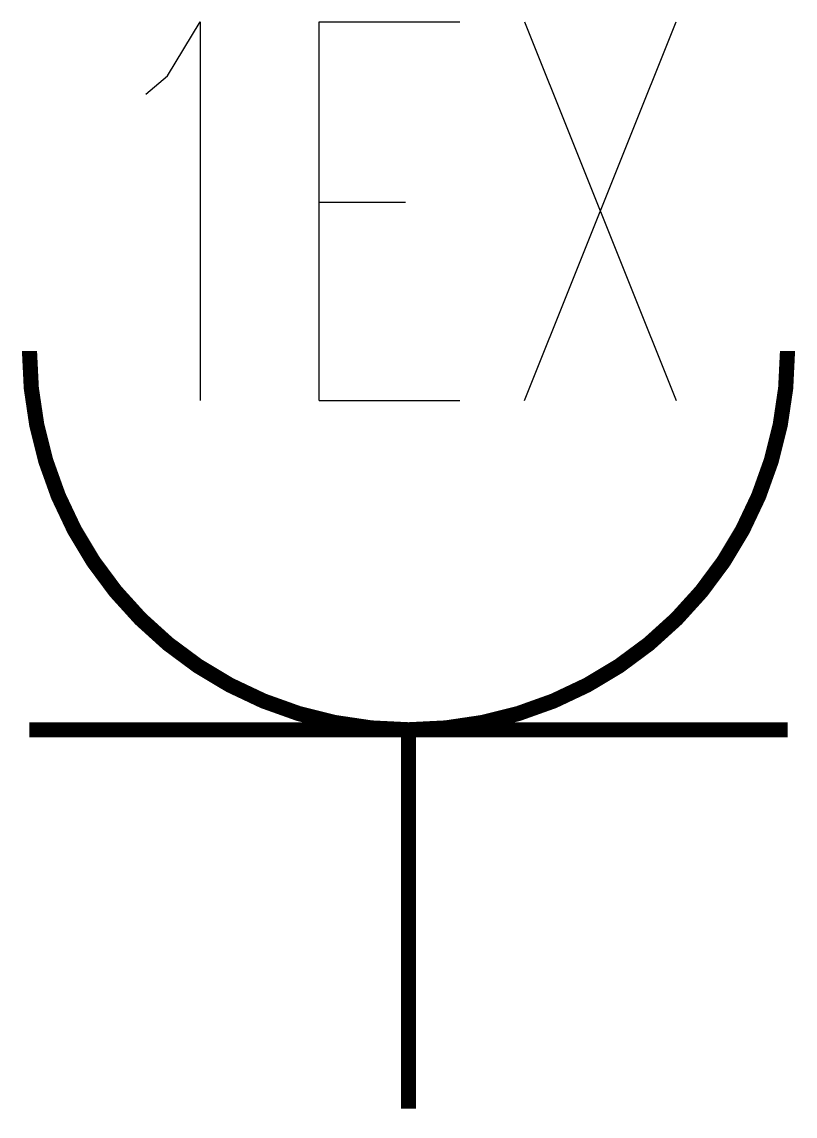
# Model space of a CAD drawing. Extents: x -255 to 255, y -5 to 717.
import ezdxf

# ---------------------------------------------------------------- set-up
doc = ezdxf.new("R2010")
doc.units = 0
doc.header["$LTSCALE"] = 1000
doc.layers.add('TJ(电气专业D)', color=142, linetype='CONTINUOUS')

# ---------------------------------------------------------------- blocks, each defined once
blk = doc.blocks.new('HC002820006335')
at = {"layer": 'TJ(电气专业D)'}
for p, q in [((-1.5893, 6.8155), (-1.3751, 7.1726)), ((-1.3751, 7.1726), (-1.3751, 4.6728)), ((-0.59, 4.6728), (-0.59, 7.1726)), ((-0.59, 7.1726), (0.3377, 7.1726)), ((0.7659, 4.6728), (1.765, 7.1726)), ((0.7659, 7.1726), (1.765, 4.6728)), ((-1.732, 6.6965), (-1.5893, 6.8155)), ((-0.59, 5.9822), (-0.0192, 5.9822)), ((-0.59, 4.6728), (0.3377, 4.6728)), ((2.5, 2.5), (-2.5, 2.5)), ((0, 2.5), (0, 0))]:
    blk.add_line(p, q, dxfattribs=at)
at = {"layer": 'TJ(电气专业D)', "const_width": 0.1}
blk.add_lwpolyline([(-2.5, 5, 0.198912), (-1.7678, 3.2322, 0.198912), (0, 2.5, 0.198912), (1.7678, 3.2322, 0.198912), (2.5, 5)], format="xyb", dxfattribs=at)
for points in [[(2.5, 2.5), (-2.5, 2.5)], [(0, 2.5), (0, 0)]]:
    blk.add_lwpolyline(points, dxfattribs=at)
at = {"layer": 'TJ(电气专业D)'}
for start, end in [(180, 225), (315, 0), (225, 270), (270, 315)]:
    blk.add_arc((0, 5), 2.5, start, end, dxfattribs=at)

msp = doc.modelspace()

# ---------------------------------------------------------------- block references
at = {"layer": 'TJ(电气专业D)', "xscale": 100, "yscale": 100, "zscale": 100}
msp.add_blockref('HC002820006335', (0, 0), dxfattribs=at)

doc.saveas('drawing.dxf')
